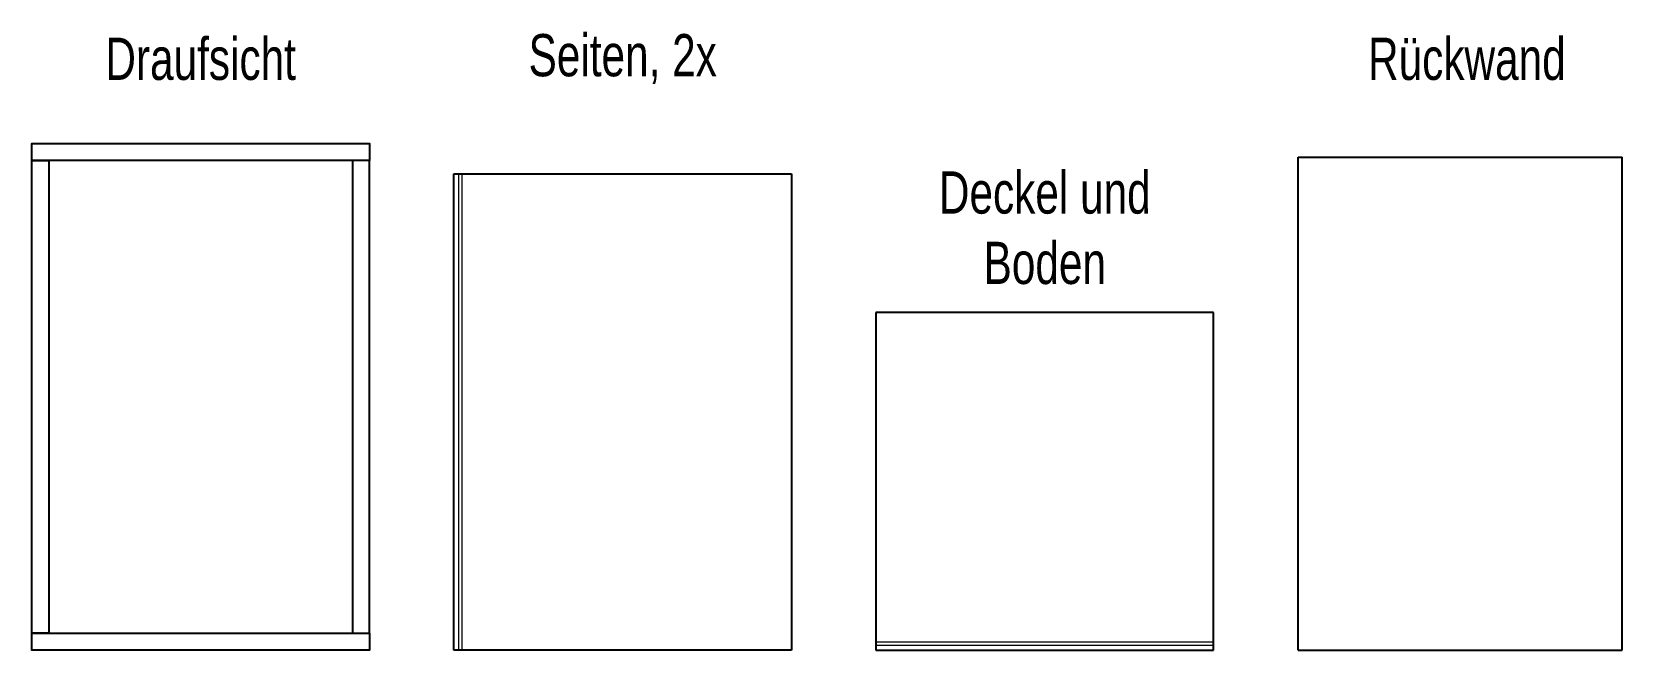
# Model space of a CAD drawing. Header units: millimetres. Extents: x 0 to 1884, y 0 to 732.
import ezdxf

# ---------------------------------------------------------------- set-up
doc = ezdxf.new("R2010")
doc.units = ezdxf.units.MM
doc.layers.get('0').update_dxf_attribs({"linetype": 'CONTINUOUS', "lineweight": 25, "true_color": 0x000000})
doc.layers.add('nut', color=3, linetype='CONTINUOUS', lineweight=0, true_color=0x00ff00)
doc.styles.get("Standard").update_dxf_attribs({"font": 'txt', "width": 0.75})

msp = doc.modelspace()

# ---------------------------------------------------------------- linework, layer by layer
for p, q in [((1500, 0), (1500, 584)), ((1500, 584), (1884, 584)), ((1884, 0), (1884, 584)), ((500, 0), (500, 564)), ((500, 564), (900, 564)), ((900, 564), (900, 0)), ((1400, 400), (1000, 400)), ((1000, 400), (1000, 0)), ((1400, 0), (1400, 400)), ((900, 0), (500, 0)), ((1000, 0), (1400, 0)), ((1500, 0), (1884, 0))]:
    msp.add_line(p, q)
for points in [[(400, 580), (0, 580), (0, 600), (400, 600), (400, 580)], [(20, 580), (20, 20), (0, 20), (0, 580), (20, 580)], [(400, 20), (400, 580), (380, 580), (380, 20), (400, 20)], [(0, 20), (400, 20), (400, 0), (0, 0), (0, 20)]]:
    msp.add_lwpolyline(points)
at = {"layer": 'nut'}
for p, q in [((506, 0), (506, 564)), ((510, 0), (510, 564))]:
    msp.add_line(p, q, dxfattribs=at)
at = {"layer": 'nut', "color": 3, "true_color": 0x00ff00}
for p, q in [((1000, 10), (1400, 10)), ((1000, 6), (1400, 6))]:
    msp.add_line(p, q, dxfattribs=at)

# ---------------------------------------------------------------- texts
at = {"char_height": 50, "width": 100, "attachment_point": 5}
for s, insert in [('Draufsicht', (200, 700)), ('Seiten,\\~2x', (700, 700)), ('Rückwand', (1700, 700)), ('Deckel\\~und\\PBoden', (1200, 500))]:
    msp.add_mtext(s, dxfattribs=dict(at, insert=insert))

doc.saveas('drawing.dxf')
